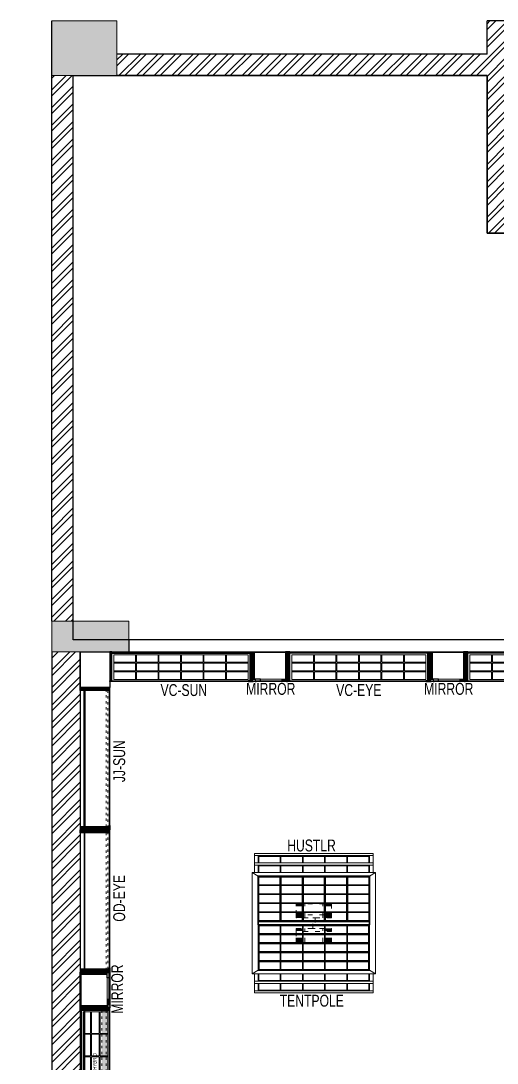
# Model space of a CAD drawing. Header units: feet. Extents: x 3461863 to 3472783, y -5468140 to -5450300.
# Drawn here: x 3461863 to 3465878, y -5459087 to -5450300 of the extents above; entities that cross this region are included whole.
import ezdxf

# ---------------------------------------------------------------- set-up
doc = ezdxf.new("R2010")
doc.units = ezdxf.units.FT
doc.header["$LTSCALE"] = 33
doc.header["$MEASUREMENT"] = 0
doc.linetypes.add('ACAD_ISO03W100', pattern=[30, 12, -18])
for name, color, linetype, lineweight in [('A-COL', 243, 'Continuous', 9), ('column hatch', 5, 'Continuous', 0), ('LENS-DIM', 252, 'Continuous', 5), ('LENS-PARTITION', 21, 'Continuous', 25), ('LENS_TEXT', 31, 'Continuous', 5), ('LK-FF&E FLOOR', 1, 'Continuous', 9), ('LK-FF&E WALL', 1, 'Continuous', 9), ('LN-ELEVATION-1', 81, 'Continuous', 25), ('LN-ELEVATION-2', 103, 'Continuous', 20), ('LN-ELEVATION-3', 125, 'Continuous', 18), ('LN-ELEVATION-4', 145, 'Continuous', 13), ('LN-ELEVATION-5', 167, 'Continuous', 5), ('LN-HATCH', 251, 'Continuous', 0), ('PLANO-TXT', 252, 'Continuous', 5)]:
    doc.layers.add(name, color=color, linetype=linetype, lineweight=lineweight)
doc.layers.add('A-WALL', color=1, linetype='Continuous')
doc.styles.add('LK TXT', font='GILC____.TTF', dxfattribs={"height": 100})
doc.styles.get("Standard").update_dxf_attribs({"font": 'GILC____.TTF'})
pattern_1 = [(225, (-5559415.95, -35411.84), (74.087113, -74.087113), []), (225, (-5559465.34, -35411.84), (74.087113, -74.087113), [])]
pattern_2 = [(45, (7858054.0837, 3504049.203), (-4.4901280605, 4.4901280605), [])]

# ---------------------------------------------------------------- blocks, each defined once
blk = doc.blocks.new('JJ SHD 1200')
at = {"layer": 'LN-ELEVATION-5'}
h = blk.add_hatch(color=177, dxfattribs=at)
h.dxf.hatch_style = 1
h.paths.add_polyline_path([(1182, 68), (32, 68), (32, 18), (1182, 18)])
at = {"layer": 'LN-HATCH', "ltscale": 0.5}
h = blk.add_hatch(dxfattribs=at)
h.set_pattern_fill('ANSI31', color=256, scale=2)
h.set_pattern_definition([(45, (4097602.2716, 1708830.267), (-4.4901280605, 4.4901280605), [])])
h.paths.add_polyline_path([(1207, 250), (1207, 60), (1201, 60), (1201, 50), (1207, 50), (1207, 6), (1182, 6), (1182, 250)])
h.paths.add_polyline_path([(32, 210), (1182, 210), (1182, 216), (32, 216)])
h.paths.add_polyline_path([(1172, 6), (1172, 0), (1207, 0), (1207, 6)])
h.paths.add_polyline_path([(7, 250), (7, 60), (13, 60), (13, 50), (7, 50), (7, 6), (32, 6), (32, 250)])
h.paths.add_polyline_path([(42, 6), (42, 0), (7, 0), (7, 6)])
at = {"layer": 'LN-ELEVATION-1', "ltscale": 0.5}
for points in [[(7, 250), (7, 60), (13, 60), (13, 50), (7, 50), (7, 6), (25, 6), (25, 250)], [(7, 250), (7, 60), (13, 60), (13, 50), (7, 50), (7, 6), (32, 6), (32, 250)], [(25, 238), (1189, 238), (1189, 244), (25, 244)], [(32, 210), (1182, 210), (1182, 216), (32, 216)], [(1207, 250), (1207, 60), (1201, 60), (1201, 50), (1207, 50), (1207, 6), (1182, 6), (1182, 250)], [(1207, 250), (1207, 60), (1201, 60), (1201, 50), (1207, 50), (1207, 6), (1189, 6), (1189, 250)], [(42, 6), (42, 0), (7, 0), (7, 6)], [(42, 6), (42, 0), (7, 0), (7, 6)], [(1172, 6), (1172, 0), (1207, 0), (1207, 6)], [(1172, 6), (1172, 0), (1207, 0), (1207, 6)]]:
    blk.add_lwpolyline(points, close=True, dxfattribs=at)
at = {"layer": 'LN-ELEVATION-3', "ltscale": 0.5}
for p, q in [((1189, 250), (25, 250)), ((1182, 250), (32, 250)), ((1172, 6), (42, 6)), ((1172, 6), (42, 6)), ((42, 0), (1172, 0)), ((42, 0), (1172, 0))]:
    blk.add_line(p, q, dxfattribs=at)
for points in [[(1172, 226), (42, 226), (42, 18), (1172, 18)], [(223.7, 226), (42, 226), (42, 162), (223.7, 162)], [(413.3, 226), (231.7, 226), (231.7, 162), (413.3, 162)], [(603, 226), (421.3, 226), (421.3, 162), (603, 162)], [(792.7, 226), (611, 226), (611, 162), (792.7, 162)], [(982.3, 226), (800.7, 226), (800.7, 162), (982.3, 162)], [(1172, 226), (990.3, 226), (990.3, 162), (1172, 162)], [(223.7, 154), (42, 154), (42, 90), (223.7, 90)], [(413.3, 154), (231.7, 154), (231.7, 90), (413.3, 90)], [(603, 154), (421.3, 154), (421.3, 90), (603, 90)], [(792.7, 154), (611, 154), (611, 90), (792.7, 90)], [(982.3, 154), (800.7, 154), (800.7, 90), (982.3, 90)], [(1172, 90), (990.3, 90), (990.3, 154), (1172, 154)], [(223.7, 82), (42, 82), (42, 18), (223.7, 18)], [(413.3, 82), (231.7, 82), (231.7, 18), (413.3, 18)], [(603, 82), (421.3, 82), (421.3, 18), (603, 18)], [(792.7, 82), (611, 82), (611, 18), (792.7, 18)], [(982.3, 82), (800.7, 82), (800.7, 18), (982.3, 18)], [(1172, 82), (990.3, 82), (990.3, 18), (1172, 18)]]:
    blk.add_lwpolyline(points, close=True, dxfattribs=at)
at = {"layer": 'LN-ELEVATION-4', "linetype": 'ACAD_ISO03W100', "ltscale": 0.05}
for points in [[(1182, 68), (32, 68), (32, 18), (1182, 18)], [(1182, 30), (32, 30), (32, 18), (1182, 18)]]:
    blk.add_lwpolyline(points, close=True, dxfattribs=at)
at = {"layer": 'LK-FF&E WALL', "ltscale": 0.5, "insert": (482.5, 142.3), "char_height": 30, "attachment_point": 1}
blk.add_mtext_dynamic_manual_height_columns('\\pt120;JJ- SUPER HYBRID', width=526.835, gutter_width=500, heights=[0], dxfattribs=at)
blk = doc.blocks.new('A$Cec5670a9')
at = {"layer": 'column hatch'}
h = blk.add_hatch(color=8, dxfattribs=at)
h.dxf.hatch_style = 1
h.paths.add_polyline_path([(9301.9, 12055.2), (9801.9, 12055.2), (9801.9, 11795.2), (9301.9, 11795.2)])
h.paths.add_polyline_path([(9802.7, 6735.2), (9302.7, 6735.2), (9302.7, 6995.2), (9802.7, 6995.2)])
h.paths.add_polyline_path([(9802.7, 2385.2), (9802.7, 1885.2), (9542.7, 1885.2), (9542.7, 2385.2)])
h.paths.add_polyline_path([(9802.7, -1475.8), (9802.7, -1975.8), (9542.7, -1975.8), (9542.7, -1475.8)])
h.paths.add_polyline_path([(9802.7, -4655.8), (9802.7, -5305.8), (9542.7, -5305.8), (9542.7, -4655.8)])
h.paths.add_polyline_path([(5562.7, -4805.8), (5562.7, -5305.8), (5302.7, -5305.8), (5302.7, -4805.8)])
h.paths.add_polyline_path([(5562.7, -3255.8), (5562.7, -3755.8), (5302.7, -3755.8), (5302.7, -3255.8)])
h.paths.add_polyline_path([(3802.7, -4805.8), (3802.7, -5305.8), (3542.7, -5305.8), (3542.7, -4805.8)])
h.paths.add_polyline_path([(3802.7, -3255.8), (3802.7, -3755.8), (3542.7, -3755.8), (3542.7, -3255.8)])
h.paths.add_polyline_path([(4642.7, 7235.2), (4642.7, 6735.2), (4382.7, 6735.2), (4382.7, 7235.2)])
h.paths.add_polyline_path([(4642.7, 12055.2), (4642.7, 11555.2), (4382.7, 11555.2), (4382.7, 12055.2)])
h.paths.add_polyline_path([(-307.3, 11595.2), (-857.3, 11595.2), (-857.3, 12055.2), (-307.3, 12055.2)])
h.paths.add_polyline_path([(-857.3, 6735.2), (-207.3, 6735.2), (-207.3, 6995.2), (-857.3, 6995.2)])
h.paths.add_polyline_path([(-857.3, 2125.2), (-357.3, 2125.2), (-357.3, 2385.2), (-857.3, 2385.2)])
h.paths.add_polyline_path([(-857.3, -1934.8), (-357.3, -1934.8), (-357.3, -1674.8), (-857.3, -1674.8)])
h.paths.add_polyline_path([(-1117.3, -5305.8), (-617.3, -5305.8), (-617.3, -4794.8), (-1117.3, -4794.8)])
at = {"layer": 'LN-HATCH'}
h = blk.add_hatch(dxfattribs=at)
h.set_pattern_fill('ANSI32', color=256, scale=11, angle=180)
h.set_pattern_definition(pattern_1)
h.paths.add_polyline_path([(6092.7, 10265.2), (6092.7, 11275.2), (5942.7, 11275.2), (5942.7, 10415.2), (4552.7, 10415.2), (4552.7, 11555.2), (4382.7, 11555.2), (4382.7, 10415.2), (2982.7, 10415.2), (2982.7, 11875.2), (4382.7, 11875.2), (4382.7, 12055.2), (2812.7, 12055.2), (2812.7, 11775.2), (-307.3, 11775.2), (-307.3, 11595.2), (2812.7, 11595.2), (2812.7, 10265.2)])
h = blk.add_hatch(dxfattribs=at)
h.set_pattern_fill('ANSI32', color=256, scale=11, angle=180)
h.set_pattern_definition(pattern_1)
h.paths.add_polyline_path([(-677.3, 6995.2), (-677.3, 11595.2), (-857.3, 11595.2), (-857.3, 6995.2)])
h = blk.add_hatch(dxfattribs=at)
h.set_pattern_fill('ANSI32', color=256, scale=11, angle=180)
h.set_pattern_definition(pattern_1)
h.paths.add_polyline_path([(-617.3, 6735.2), (-857.3, 6735.2), (-857.3, 2385.2), (-617.3, 2385.2)])
at = {"layer": 'A-COL'}
for points in [[(-307.3, 11595.2), (-857.3, 11595.2), (-857.3, 12055.2), (-307.3, 12055.2)], [(-857.3, 6735.2), (-207.3, 6735.2), (-207.3, 6995.2), (-857.3, 6995.2)]]:
    blk.add_lwpolyline(points, close=True, dxfattribs=at)
at = {"layer": 'A-WALL'}
for p, q in [((-857.3, 6995.2), (-857.3, 12055.2)), ((2812.7, 11775.2), (2812.7, 12055.2)), ((9302.7, 12055.2), (2812.7, 12055.2)), ((2812.7, 11775.2), (-307.3, 11775.2)), ((-677.3, 6995.2), (-677.3, 11595.2)), ((2812.7, 11595.2), (-307.3, 11595.2)), ((2812.7, 10265.2), (2812.7, 11595.2)), ((6092.7, 10265.2), (2812.7, 10265.2)), ((-857.3, 6735.2), (-857.3, 2385.2)), ((-617.3, 6735.2), (-617.3, 2385.2))]:
    blk.add_line(p, q, dxfattribs=at)
blk = doc.blocks.new('MIRROR')
at = {"layer": 'LN-HATCH', "ltscale": 0.5}
h = blk.add_hatch(dxfattribs=at)
h.set_pattern_fill('ANSI31', color=256, scale=2)
h.set_pattern_definition([(45, (4060433.7416, 1708720.787), (-4.4901280605, 4.4901280605), [])])
h.paths.add_polyline_path([(212.9, 101.3), (230.9, 101.3), (230.9, -127.7), (212.9, -127.7)])
h.paths.add_polyline_path([(230.9, 95.3), (494.9, 95.3), (494.9, 101.3), (230.9, 101.3)])
h.paths.add_polyline_path([(512.9, 101.3), (494.9, 101.3), (494.9, -127.7), (512.9, -127.7)])
at = {"layer": 'Defpoints'}
blk.add_lwpolyline([(512.9, 101.3), (212.9, 101.3), (212.9, -148.7), (512.9, -148.7)], close=True, dxfattribs=at)
at = {"layer": 'LN-ELEVATION-1'}
for points in [[(212.9, 101.3), (230.9, 101.3), (230.9, -127.7), (212.9, -127.7)], [(230.9, 95.3), (494.9, 95.3), (494.9, 101.3), (230.9, 101.3)], [(512.9, 101.3), (494.9, 101.3), (494.9, -127.7), (512.9, -127.7)], [(259.9, -141.7), (259.9, -127.7), (214.9, -127.7), (214.9, -148.7), (223.9, -148.7), (223.9, -147.2), (216.4, -147.2), (216.4, -141.7)], [(442.9, -141.7), (442.9, -127.7), (487.9, -127.7), (487.9, -148.7), (478.9, -148.7), (478.9, -147.2), (486.4, -147.2), (486.4, -141.7)], [(504.9, -148.7), (504.9, -147.2), (509.4, -147.2), (509.4, -129.2), (487.9, -129.2), (487.9, -127.7), (510.9, -127.7), (510.9, -148.7)]]:
    blk.add_lwpolyline(points, close=True, dxfattribs=at)
at = {"layer": 'LN-ELEVATION-2', "color": 4, "lineweight": 0}
blk.add_lwpolyline([(216.4, -141.7), (486.4, -141.7), (486.4, -147.2), (216.4, -147.2)], close=True, dxfattribs=at)
at = {"layer": 'LN-ELEVATION-2'}
blk.add_lwpolyline([(259.9, -141.7), (442.9, -141.7), (442.9, -127.7), (259.9, -127.7)], close=True, dxfattribs=at)
at = {"layer": 'LN-ELEVATION-4', "ltscale": 0.5}
blk.add_line((478.9, -148.7), (223.9, -148.7), dxfattribs=at)
blk = doc.blocks.new('JJ SH 1200')
at = {"layer": 'LN-HATCH', "ltscale": 0.5}
h = blk.add_hatch(dxfattribs=at)
h.set_pattern_fill('ANSI31', color=256, scale=2)
h.set_pattern_definition([(45, (4097187.331, 1708800.267), (-4.4901280605, 4.4901280605), [])])
h.paths.add_polyline_path([(792.1, 220), (792.1, 30), (786.1, 30), (786.1, 20), (792.1, 20), (792.1, -24), (767.1, -24), (767.1, 220)])
h.paths.add_polyline_path([(-382.9, 180), (767.1, 180), (767.1, 186), (-382.9, 186)])
h.paths.add_polyline_path([(757.1, -24), (757.1, -30), (792.1, -30), (792.1, -24)])
h.paths.add_polyline_path([(-407.9, 220), (-407.9, 30), (-401.9, 30), (-401.9, 20), (-407.9, 20), (-407.9, -24), (-382.9, -24), (-382.9, 220)])
h.paths.add_polyline_path([(-372.9, -24), (-372.9, -30), (-407.9, -30), (-407.9, -24)])
at = {"layer": 'LN-ELEVATION-1', "ltscale": 0.5}
for points in [[(-407.9, 220), (-407.9, 30), (-401.9, 30), (-401.9, 20), (-407.9, 20), (-407.9, -24), (-382.9, -24), (-382.9, 220)], [(-382.9, 180), (767.1, 180), (767.1, 186), (-382.9, 186)], [(792.1, 220), (792.1, 30), (786.1, 30), (786.1, 20), (792.1, 20), (792.1, -24), (767.1, -24), (767.1, 220)], [(-372.9, -24), (-372.9, -30), (-407.9, -30), (-407.9, -24)], [(757.1, -24), (757.1, -30), (792.1, -30), (792.1, -24)]]:
    blk.add_lwpolyline(points, close=True, dxfattribs=at)
at = {"layer": 'LN-ELEVATION-3', "ltscale": 0.5}
for p, q in [((767.1, 220), (-382.9, 220)), ((757.1, -24), (-372.9, -24)), ((-372.9, -30), (757.1, -30))]:
    blk.add_line(p, q, dxfattribs=at)
at = {"layer": 'LN-ELEVATION-4', "linetype": 'ACAD_ISO03W100', "ltscale": 0.05}
blk.add_lwpolyline([(767.1, 0), (-382.9, 0), (-382.9, -12), (767.1, -12)], close=True, dxfattribs=at)
blk = doc.blocks.new('ffgd')
at = {"layer": 'LN-ELEVATION-4', "linetype": 'ACAD_ISO03W100', "ltscale": 0.1}
blk.add_lwpolyline([(0, 47.3), (0, -41.5), (-20, -41.5), (-20, 47.3)], close=True, dxfattribs=at)
at = {"layer": 'LN-ELEVATION-5', "linetype": 'ACAD_ISO03W100', "ltscale": 0.1}
for p, q in [((-159.9, 165.7), (-159.9, 47.3)), ((-159.7, 165.7), (-159.7, 47.3)), ((-159.4, 165.7), (-159.4, 47.3)), ((-159, 165.7), (-159, 47.3)), ((-158.5, 165.7), (-158.5, 47.3)), ((-157.9, 165.7), (-157.9, 47.3)), ((-157.1, 165.7), (-157.1, 47.3)), ((-156.1, 165.7), (-156.1, 47.3)), ((-154.1, 165.7), (-154.1, 47.3)), ((-151.1, 165.7), (-151.1, 47.3)), ((-146.1, 165.7), (-146.1, 47.3)), ((-141.1, 165.7), (-141.1, 47.3)), ((-135.1, 165.7), (-135.1, 47.3)), ((-128.1, 165.7), (-128.1, 47.3)), ((-120.1, 165.7), (-120.1, 47.3)), ((-111.1, 165.7), (-111.1, 47.3)), ((-102.1, 165.7), (-102.1, 47.3)), ((-85, 165.7), (-85, 47.3)), ((65, 165.7), (65, 47.3)), ((82.1, 165.7), (82.1, 47.3)), ((91.1, 165.7), (91.1, 47.3)), ((100.1, 165.7), (100.1, 47.3)), ((108.1, 165.7), (108.1, 47.3)), ((115.1, 165.7), (115.1, 47.3)), ((121.1, 165.7), (121.1, 47.3)), ((126.1, 165.7), (126.1, 47.3)), ((131.1, 165.7), (131.1, 47.3)), ((134.1, 165.7), (134.1, 47.3)), ((136.1, 165.7), (136.1, 47.3)), ((137.1, 165.7), (137.1, 47.3)), ((137.9, 165.7), (137.9, 47.3)), ((138.5, 165.7), (138.5, 47.3)), ((139, 165.7), (139, 47.3)), ((139.4, 165.7), (139.4, 47.3)), ((139.7, 165.7), (139.7, 47.3)), ((139.9, 165.7), (139.9, 47.3)), ((-159.9, -41.5), (-159.9, -159.9)), ((-159.7, -41.5), (-159.7, -159.9)), ((-159.4, -41.5), (-159.4, -159.9)), ((-159, -41.5), (-159, -159.9)), ((-158.5, -41.5), (-158.5, -159.9)), ((-157.9, -41.5), (-157.9, -159.9)), ((-157.1, -41.5), (-157.1, -159.9)), ((-156.1, -41.5), (-156.1, -159.9)), ((-154.1, -41.5), (-154.1, -159.9)), ((-151.1, -41.5), (-151.1, -159.9)), ((-146.1, -41.5), (-146.1, -159.9)), ((-141.1, -41.5), (-141.1, -159.9)), ((-135.1, -41.5), (-135.1, -159.9)), ((-128.1, -41.5), (-128.1, -159.9)), ((-120.1, -41.5), (-120.1, -159.9)), ((-111.1, -41.5), (-111.1, -159.9)), ((-102.1, -41.5), (-102.1, -159.9)), ((-85, -41.5), (-85, -159.9)), ((65, -41.5), (65, -159.9)), ((82.1, -41.5), (82.1, -159.9)), ((91.1, -41.5), (91.1, -159.9)), ((100.1, -41.5), (100.1, -159.9)), ((108.1, -41.5), (108.1, -159.9)), ((115.1, -41.5), (115.1, -159.9)), ((121.1, -41.5), (121.1, -159.9)), ((126.1, -41.5), (126.1, -159.9)), ((131.1, -41.5), (131.1, -159.9)), ((134.1, -41.5), (134.1, -159.9)), ((136.1, -41.5), (136.1, -159.9)), ((137.1, -41.5), (137.1, -159.9)), ((137.9, -41.5), (137.9, -159.9)), ((138.5, -41.5), (138.5, -159.9)), ((139, -41.5), (139, -159.9)), ((139.4, -41.5), (139.4, -159.9)), ((139.7, -41.5), (139.7, -159.9)), ((139.9, -41.5), (139.9, -159.9))]:
    blk.add_line(p, q, dxfattribs=at)
for points in [[(140, 73), (140, 165.7), (-160, 165.7), (-160, 73)], [(140, -67.1), (140, -159.9), (-160, -159.9), (-160, -67.1)]]:
    blk.add_lwpolyline(points, dxfattribs=at)
for points in [[(140, 73), (140, 47.3), (-160, 47.3), (-160, 73)], [(140, -41.5), (140, -67.1), (-160, -67.1), (-160, -41.5)]]:
    blk.add_lwpolyline(points, close=True, dxfattribs=at)
blk = doc.blocks.new('EURO 1040 x 1175')
at = {"layer": 'LN-ELEVATION-1'}
for points in [[(-470, -327.4), (470, -327.4), (470, 467.6), (-470, 467.6)], [(-470, 85.1), (470, 85.1), (470, 467.6), (-470, 467.6)], [(-283.2, 85.1), (-277.2, 85.1), (-277.2, 467.6), (-283.2, 467.6)], [(-96.4, 85.1), (-90.4, 85.1), (-90.4, 467.6), (-96.4, 467.6)], [(90.4, 85.1), (96.4, 85.1), (96.4, 467.6), (90.4, 467.6)], [(277.2, 85.1), (283.2, 85.1), (283.2, 467.6), (277.2, 467.6)], [(-470, 386.6), (-283.2, 386.6), (-283.2, 392.6), (-470, 392.6)], [(-277.2, 386.6), (-96.4, 386.6), (-96.4, 392.6), (-277.2, 392.6)], [(-90.4, 386.6), (90.4, 386.6), (90.4, 392.6), (-90.4, 392.6)], [(96.4, 386.6), (277.2, 386.6), (277.2, 392.6), (96.4, 392.6)], [(283.2, 386.6), (470, 386.6), (470, 392.6), (283.2, 392.6)], [(-470, 311.2), (-283.2, 311.2), (-283.2, 317.2), (-470, 317.2)], [(-277.2, 311.2), (-96.4, 311.2), (-96.4, 317.2), (-277.2, 317.2)], [(-90.4, 311.2), (90.4, 311.2), (90.4, 317.2), (-90.4, 317.2)], [(96.4, 311.2), (277.2, 311.2), (277.2, 317.2), (96.4, 317.2)], [(283.2, 311.2), (470, 311.2), (470, 317.2), (283.2, 317.2)], [(-470, 235.8), (-283.2, 235.8), (-283.2, 241.8), (-470, 241.8)], [(-277.2, 235.8), (-96.4, 235.8), (-96.4, 241.8), (-277.2, 241.8)], [(-90.4, 235.8), (90.4, 235.8), (90.4, 241.8), (-90.4, 241.8)], [(96.4, 235.8), (277.2, 235.8), (277.2, 241.8), (96.4, 241.8)], [(283.2, 235.8), (470, 235.8), (470, 241.8), (283.2, 241.8)], [(-470, 160.4), (-283.2, 160.4), (-283.2, 166.4), (-470, 166.4)], [(-277.2, 160.4), (-96.4, 160.4), (-96.4, 166.4), (-277.2, 166.4)], [(-90.4, 160.4), (90.4, 160.4), (90.4, 166.4), (-90.4, 166.4)], [(96.4, 160.4), (277.2, 160.4), (277.2, 166.4), (96.4, 166.4)], [(283.2, 160.4), (470, 160.4), (470, 166.4), (283.2, 166.4)], [(-470, 85.1), (470, 85.1), (470, 55.1), (-470, 55.1)], [(-470, 55.1), (470, 55.1), (470, -327.4), (-470, -327.4)], [(-283.2, 55.1), (-277.2, 55.1), (-277.2, -327.4), (-283.2, -327.4)], [(-96.4, 55.1), (-90.4, 55.1), (-90.4, -327.4), (-96.4, -327.4)], [(90.4, 55.1), (96.4, 55.1), (96.4, -327.4), (90.4, -327.4)], [(277.2, 55.1), (283.2, 55.1), (283.2, -327.4), (277.2, -327.4)], [(-470, -20.3), (-283.2, -20.3), (-283.2, -26.3), (-470, -26.3)], [(-277.2, -20.3), (-96.4, -20.3), (-96.4, -26.3), (-277.2, -26.3)], [(-90.4, -20.3), (90.4, -20.3), (90.4, -26.3), (-90.4, -26.3)], [(96.4, -20.3), (277.2, -20.3), (277.2, -26.3), (96.4, -26.3)], [(283.2, -20.3), (470, -20.3), (470, -26.3), (283.2, -26.3)], [(-470, -95.7), (-283.2, -95.7), (-283.2, -101.7), (-470, -101.7)], [(-470, -171.1), (-283.2, -171.1), (-283.2, -177.1), (-470, -177.1)], [(-277.2, -95.7), (-96.4, -95.7), (-96.4, -101.7), (-277.2, -101.7)], [(-277.2, -171.1), (-96.4, -171.1), (-96.4, -177.1), (-277.2, -177.1)], [(-90.4, -95.7), (90.4, -95.7), (90.4, -101.7), (-90.4, -101.7)], [(-90.4, -171.1), (90.4, -171.1), (90.4, -177.1), (-90.4, -177.1)], [(96.4, -95.7), (277.2, -95.7), (277.2, -101.7), (96.4, -101.7)], [(96.4, -171.1), (277.2, -171.1), (277.2, -177.1), (96.4, -177.1)], [(283.2, -95.7), (470, -95.7), (470, -101.7), (283.2, -101.7)], [(283.2, -171.1), (470, -171.1), (470, -177.1), (283.2, -177.1)], [(-470, -246.4), (-283.2, -246.4), (-283.2, -252.4), (-470, -252.4)], [(-277.2, -246.4), (-96.4, -246.4), (-96.4, -252.4), (-277.2, -252.4)], [(-90.4, -246.4), (90.4, -246.4), (90.4, -252.4), (-90.4, -252.4)], [(96.4, -246.4), (277.2, -246.4), (277.2, -252.4), (96.4, -252.4)], [(283.2, -246.4), (470, -246.4), (470, -252.4), (283.2, -252.4)]]:
    blk.add_lwpolyline(points, close=True, dxfattribs=at)
for points in [[(-283.2, 461.6), (-464, 461.6), (-464, 317.2)], [(-96.4, 461.6), (-277.2, 461.6)], [(90.4, 461.6), (-90.4, 461.6)], [(277.2, 461.6), (96.4, 461.6)], [(464, 317.2), (464, 461.6), (283.2, 461.6)], [(-464, 311.2), (-464, 241.8)], [(464, 241.8), (464, 311.2)], [(-464, 235.8), (-464, 166.4)], [(464, 166.4), (464, 235.8)], [(-464, 160.4), (-464, 91.1), (-283.2, 91.1)], [(-277.2, 91.1), (-96.4, 91.1)], [(-90.4, 91.1), (90.4, 91.1)], [(96.4, 91.1), (277.2, 91.1)], [(283.2, 91.1), (464, 91.1), (464, 160.4)], [(-464, -20.3), (-464, 49.1), (-283.2, 49.1)], [(-277.2, 49.1), (-96.4, 49.1)], [(-90.4, 49.1), (90.4, 49.1)], [(96.4, 49.1), (277.2, 49.1)], [(283.2, 49.1), (464, 49.1), (464, -20.3)], [(-464, -95.7), (-464, -26.3)], [(464, -26.3), (464, -95.7)], [(-464, -171.1), (-464, -101.7)], [(464, -101.7), (464, -171.1)], [(-283.2, -321.4), (-464, -321.4), (-464, -177.1)], [(464, -177.1), (464, -321.4), (283.2, -321.4)], [(-96.4, -321.4), (-277.2, -321.4)], [(90.4, -321.4), (-90.4, -321.4)], [(277.2, -321.4), (96.4, -321.4)]]:
    blk.add_lwpolyline(points, dxfattribs=at)
at = {"layer": 'LN-ELEVATION-2'}
blk.add_lwpolyline([(-520, -357.4), (520, -357.4), (520, 497.6), (-520, 497.6)], close=True, dxfattribs=at)
for points in [[(-470, 467.6), (-520, 497.6)], [(470, 467.6), (520, 497.6)], [(-470, -327.4), (-520, -357.4)], [(470, -327.4), (520, -357.4)]]:
    blk.add_lwpolyline(points, dxfattribs=at)
at = {"layer": 'LN-ELEVATION-3'}
for points in [[(-500, 559.6), (500, 559.6), (500, 577.6), (-500, 577.6)], [(-500, 497.6), (-470, 497.6), (-470, 559.6), (-500, 559.6)], [(470, 497.6), (500, 497.6), (500, 559.6), (470, 559.6)], [(-500, -357.4), (-470, -357.4), (-470, -419.4), (-500, -419.4)], [(-500, -419.4), (500, -419.4), (500, -437.4), (-500, -437.4)], [(470, -357.4), (500, -357.4), (500, -419.4), (470, -419.4)]]:
    blk.add_lwpolyline(points, close=True, dxfattribs=at)
at = {"layer": 'LN-ELEVATION-4'}
for points in [[(-500, 639.6), (500, 639.6), (500, 657.6), (-500, 657.6)], [(-500, 577.6), (-470, 577.6), (-470, 639.6), (-500, 639.6)], [(470, 577.6), (500, 577.6), (500, 639.6), (470, 639.6)], [(-470, 497.6), (-464, 497.6), (-464, 559.6), (-470, 559.6)], [(-464, 553.6), (-283.2, 553.6), (-283.2, 559.6), (-464, 559.6)], [(-283.2, 497.6), (-277.2, 497.6), (-277.2, 559.6), (-283.2, 559.6)], [(-277.2, 553.6), (-96.4, 553.6), (-96.4, 559.6), (-277.2, 559.6)], [(-96.4, 497.6), (-90.4, 497.6), (-90.4, 559.6), (-96.4, 559.6)], [(-90.4, 553.6), (90.4, 553.6), (90.4, 559.6), (-90.4, 559.6)], [(90.4, 497.6), (96.4, 497.6), (96.4, 559.6), (90.4, 559.6)], [(96.4, 553.6), (277.2, 553.6), (277.2, 559.6), (96.4, 559.6)], [(277.2, 497.6), (283.2, 497.6), (283.2, 559.6), (277.2, 559.6)], [(283.2, 553.6), (464, 553.6), (464, 559.6), (283.2, 559.6)], [(464, 497.6), (470, 497.6), (470, 559.6), (464, 559.6)], [(-500, -437.4), (-470, -437.4), (-470, -499.4), (-500, -499.4)], [(-470, -357.4), (-464, -357.4), (-464, -419.4), (-470, -419.4)], [(-464, -413.4), (-283.2, -413.4), (-283.2, -419.4), (-464, -419.4)], [(-283.2, -357.4), (-277.2, -357.4), (-277.2, -419.4), (-283.2, -419.4)], [(-277.2, -413.4), (-96.4, -413.4), (-96.4, -419.4), (-277.2, -419.4)], [(-96.4, -357.4), (-90.4, -357.4), (-90.4, -419.4), (-96.4, -419.4)], [(-90.4, -413.4), (90.4, -413.4), (90.4, -419.4), (-90.4, -419.4)], [(90.4, -357.4), (96.4, -357.4), (96.4, -419.4), (90.4, -419.4)], [(96.4, -413.4), (277.2, -413.4), (277.2, -419.4), (96.4, -419.4)], [(277.2, -357.4), (283.2, -357.4), (283.2, -419.4), (277.2, -419.4)], [(283.2, -413.4), (464, -413.4), (464, -419.4), (283.2, -419.4)], [(464, -357.4), (470, -357.4), (470, -419.4), (464, -419.4)], [(470, -437.4), (500, -437.4), (500, -499.4), (470, -499.4)], [(-500, -499.4), (500, -499.4), (500, -517.4), (-500, -517.4)]]:
    blk.add_lwpolyline(points, close=True, dxfattribs=at)
at = {"layer": 'LN-ELEVATION-5'}
for points in [[(-470, 577.6), (-464, 577.6), (-464, 639.6), (-470, 639.6)], [(-464, 633.6), (-283.2, 633.6), (-283.2, 639.6), (-464, 639.6)], [(-283.2, 577.6), (-277.2, 577.6), (-277.2, 639.6), (-283.2, 639.6)], [(-277.2, 633.6), (-96.4, 633.6), (-96.4, 639.6), (-277.2, 639.6)], [(-96.4, 577.6), (-90.4, 577.6), (-90.4, 639.6), (-96.4, 639.6)], [(-90.4, 633.6), (90.4, 633.6), (90.4, 639.6), (-90.4, 639.6)], [(90.4, 577.6), (96.4, 577.6), (96.4, 639.6), (90.4, 639.6)], [(96.4, 633.6), (277.2, 633.6), (277.2, 639.6), (96.4, 639.6)], [(277.2, 577.6), (283.2, 577.6), (283.2, 639.6), (277.2, 639.6)], [(283.2, 633.6), (464, 633.6), (464, 639.6), (283.2, 639.6)], [(464, 577.6), (470, 577.6), (470, 639.6), (464, 639.6)], [(-470, -437.4), (-464, -437.4), (-464, -499.4), (-470, -499.4)], [(-283.2, -437.4), (-277.2, -437.4), (-277.2, -499.4), (-283.2, -499.4)], [(-96.4, -437.4), (-90.4, -437.4), (-90.4, -499.4), (-96.4, -499.4)], [(90.4, -437.4), (96.4, -437.4), (96.4, -499.4), (90.4, -499.4)], [(277.2, -437.4), (283.2, -437.4), (283.2, -499.4), (277.2, -499.4)], [(464, -437.4), (470, -437.4), (470, -499.4), (464, -499.4)], [(-464, -493.4), (-283.2, -493.4), (-283.2, -499.4), (-464, -499.4)], [(-277.2, -493.4), (-96.4, -493.4), (-96.4, -499.4), (-277.2, -499.4)], [(-90.4, -493.4), (90.4, -493.4), (90.4, -499.4), (-90.4, -499.4)], [(96.4, -493.4), (277.2, -493.4), (277.2, -499.4), (96.4, -499.4)], [(283.2, -493.4), (464, -493.4), (464, -499.4), (283.2, -499.4)]]:
    blk.add_lwpolyline(points, close=True, dxfattribs=at)
at = {"layer": 'LENS-DIM'}
blk.add_blockref('ffgd', (10, 67.1), dxfattribs=at)
blk = doc.blocks.new('VC HD 1200')
at = {"layer": 'LN-HATCH', "ltscale": 0.5}
h = blk.add_hatch(dxfattribs=at)
h.set_pattern_fill('ANSI31', color=256, scale=2)
h.set_pattern_definition([(45, (3760859.753, 1795248.936), (-4.490128061, 4.490128061), [])])
h.paths.add_polyline_path([(-1200, 250), (-1200, 60), (-1194, 60), (-1194, 50), (-1200, 50), (-1200, 6), (-1182, 6), (-1182, 250)])
h = blk.add_hatch(dxfattribs=at)
h.set_pattern_fill('ANSI31', color=256, scale=2)
h.set_pattern_definition(pattern_2)
h.paths.add_polyline_path([(0, 250), (0, 60), (-6, 60), (-6, 50), (0, 50), (0, 6), (-18, 6), (-18, 250)])
h = blk.add_hatch(dxfattribs=at)
h.set_pattern_fill('ANSI31', color=256, scale=2)
h.set_pattern_definition([(45, (7858047.0837, 3504049.203), (-4.4901280605, 4.4901280605), [])])
h.paths.add_polyline_path([(-1165, 6), (-1165, 0), (-1200, 0), (-1200, 6)])
h = blk.add_hatch(dxfattribs=at)
h.set_pattern_fill('ANSI31', color=256, scale=2)
h.set_pattern_definition(pattern_2)
h.paths.add_polyline_path([(-28, 6), (-28, 0), (0, 0), (0, 6)])
at = {"layer": 'LN-ELEVATION-1', "ltscale": 0.5}
for points in [[(-1200, 250), (-1200, 60), (-1194, 60), (-1194, 50), (-1200, 50), (-1200, 6), (-1182, 6), (-1182, 250)], [(-18, 238), (-1182, 238), (-1182, 244), (-18, 244)], [(0, 250), (0, 60), (-6, 60), (-6, 50), (0, 50), (0, 6), (-18, 6), (-18, 250)], [(-1165, 6), (-1165, 0), (-1200, 0), (-1200, 6)], [(-35, 6), (-35, 0), (0, 0), (0, 6)]]:
    blk.add_lwpolyline(points, close=True, dxfattribs=at)
at = {"layer": 'LN-ELEVATION-3', "ltscale": 0.5}
for p, q in [((-1182, 250), (-18, 250)), ((-1165, 6), (-35, 6)), ((-35, 0), (-1165, 0))]:
    blk.add_line(p, q, dxfattribs=at)
for points in [[(-1165, 226), (-35, 226), (-35, 18), (-1165, 18)], [(-1165, 226), (-983.3, 226), (-983.3, 162), (-1165, 162)], [(-975.3, 226), (-793.7, 226), (-793.7, 162), (-975.3, 162)], [(-785.7, 226), (-604, 226), (-604, 162), (-785.7, 162)], [(-596, 226), (-414.3, 226), (-414.3, 162), (-596, 162)], [(-406.3, 226), (-224.7, 226), (-224.7, 162), (-406.3, 162)], [(-216.7, 226), (-35, 226), (-35, 162), (-216.7, 162)], [(-1165, 90), (-983.3, 90), (-983.3, 154), (-1165, 154)], [(-975.3, 154), (-793.7, 154), (-793.7, 90), (-975.3, 90)], [(-785.7, 154), (-604, 154), (-604, 90), (-785.7, 90)], [(-596, 154), (-414.3, 154), (-414.3, 90), (-596, 90)], [(-406.3, 154), (-224.7, 154), (-224.7, 90), (-406.3, 90)], [(-216.7, 154), (-35, 154), (-35, 90), (-216.7, 90)], [(-1165, 82), (-983.3, 82), (-983.3, 18), (-1165, 18)], [(-975.3, 82), (-793.7, 82), (-793.7, 18), (-975.3, 18)], [(-785.7, 82), (-604, 82), (-604, 18), (-785.7, 18)], [(-596, 82), (-414.3, 82), (-414.3, 18), (-596, 18)], [(-406.3, 82), (-224.7, 82), (-224.7, 18), (-406.3, 18)], [(-216.7, 82), (-35, 82), (-35, 18), (-216.7, 18)]]:
    blk.add_lwpolyline(points, close=True, dxfattribs=at)

msp = doc.modelspace()

# ---------------------------------------------------------------- linework, layer by layer
at = {"layer": 'LENS-PARTITION'}
for points in [[(3468373.4, -5452089.7), (3468373.4, -5455519.7), (3467623.4, -5455519.7), (3467623.4, -5455119.7), (3467363.4, -5455119.7), (3467363.4, -5455519.7), (3462303.4, -5455519.7), (3462303.4, -5450759.7), (3465793.4, -5450759.7), (3465793.4, -5452089.7)], [(3467363.4, -5455519.7), (3462773.4, -5455519.7), (3462773.4, -5455619.7), (3467363.4, -5455619.7)], [(3462613.4, -5455919.7), (3462363.4, -5455919.7), (3462363.4, -5455619.7), (3462613.4, -5455619.7)]]:
    msp.add_lwpolyline(points, close=True, dxfattribs=at)

# ---------------------------------------------------------------- block references
at = {"layer": 'LENS-DIM', "color": 3}
msp.add_blockref('A$Cec5670a9', (3462980.7, -5462354.9), dxfattribs=at)
at = {"layer": 'LK-FF&E FLOOR', "rotation": 180}
msp.add_blockref('EURO 1040 x 1175', (3464333.4, -5457837.2), dxfattribs=at)
at = {"layer": 'LK-FF&E WALL', "xscale": -1}
for name, p in [('VC HD 1200', (3462613.4, -5455869.7)), ('MIRROR', (3464326.3, -5455721.1)), ('MIRROR', (3465826.3, -5455721.1))]:
    msp.add_blockref(name, p, dxfattribs=at)
at = {"layer": 'LK-FF&E WALL'}
for p in [(3465313.4, -5455869.7), (3466813.4, -5455869.7)]:
    msp.add_blockref('VC HD 1200', p, dxfattribs=at)
at = {"layer": 'LK-FF&E WALL', "xscale": -1, "rotation": 90}
for name, p in [('JJ SH 1200', (3462583.4, -5456327.7)), ('MIRROR', (3462464.7, -5458106.8))]:
    msp.add_blockref(name, p, dxfattribs=at)
at = {"layer": 'LK-FF&E WALL'}
for name, p, rotation in [('JJ SH 1200', (3462583.4, -5457911.8), 90.00000000000003), ('JJ SHD 1200', (3462613.4, -5459826.7), 90)]:
    msp.add_blockref(name, p, dxfattribs=dict(at, rotation=rotation))

# ---------------------------------------------------------------- texts
at = {"layer": 'LENS_TEXT', "linetype": 'Continuous', "ltscale": 3, "char_height": 100, "width": 324.474, "attachment_point": 5, "style": 'LK TXT'}
for insert in [(3463970.1, -5455932.4), (3465470.1, -5455932.4)]:
    msp.add_mtext('{\\C7;MIRROR}', dxfattribs=dict(at, insert=insert))
at = {"layer": 'LENS_TEXT', "linetype": 'Continuous', "ltscale": 3, "insert": (3462676.1, -5458463), "char_height": 100, "width": 324.474, "attachment_point": 5, "rotation": 90, "style": 'LK TXT'}
msp.add_mtext('{\\C7;MIRROR}', dxfattribs=at)
at = {"layer": 'PLANO-TXT', "linetype": 'Continuous', "ltscale": 3, "char_height": 100, "width": 244.677, "attachment_point": 5, "style": 'LK TXT'}
for s, insert in [('VC-SUN ', (3463237.3, -5455942.7)), ('VC-EYE ', (3464712.3, -5455942.7)), ('HUSTLR ', (3464313.7, -5457252.8)), ('TENTPOLE ', (3464316, -5458561.7))]:
    msp.add_mtext(s, dxfattribs=dict(at, insert=insert))
at = {"layer": 'PLANO-TXT', "linetype": 'Continuous', "ltscale": 3, "char_height": 100, "width": 244.677, "attachment_point": 5, "rotation": 90, "style": 'LK TXT'}
for s, insert in [('JJ-SUN', (3462693.2, -5456541.7)), ('OD-EYE', (3462693.2, -5457697.7))]:
    msp.add_mtext(s, dxfattribs=dict(at, insert=insert))

doc.saveas('drawing.dxf')
